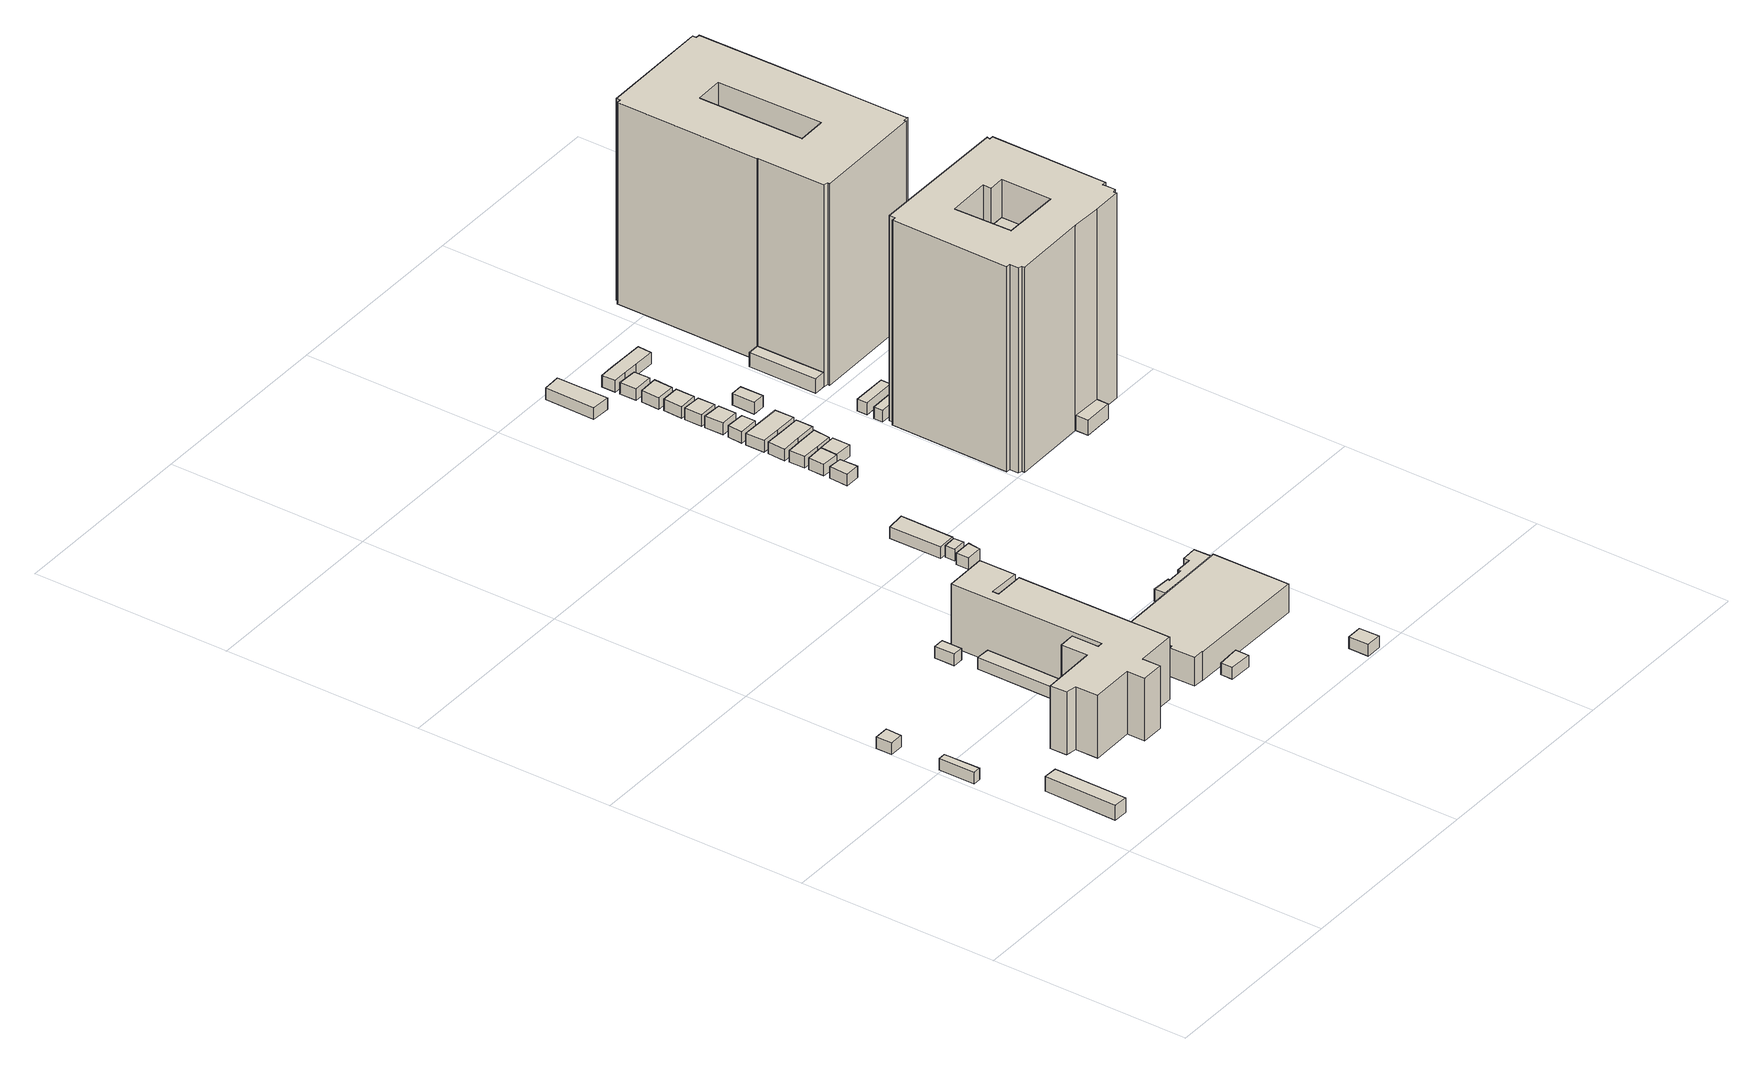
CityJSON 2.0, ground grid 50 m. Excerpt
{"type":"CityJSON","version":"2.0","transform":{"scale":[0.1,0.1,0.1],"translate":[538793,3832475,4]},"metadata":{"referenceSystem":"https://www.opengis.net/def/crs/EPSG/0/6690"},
"CityObjects":{
"building1":{"type":"Building","attributes":{"計測周辺長":44.28,"1/2500図郭":74,"区名":"住之江区","町丁目名称":"南港中４丁目","街区番号":4,"class":"3003","usage":"422","measuredHeight":3.8,"storeysAboveGround":1,"BuildingDetailAttribute.buildingRoofEdgeArea":67.16,"BuildingDetailAttribute.buildingStructureType":"610","BuildingDetailAttribute.buildingStructureOrgType":"2","BuildingDetailAttribute.detailedUsage":"1402","BuildingDetailAttribute.specifiedBuildingCoverageRate":0.6,"BuildingDetailAttribute.surveyYear":2017,"BuildingHighTideRiskAttribute.description":"1","BuildingHighTideRiskAttribute.rank":"2","BuildingHighTideRiskAttribute.depth":1.69,"BuildingIDAttribute.prefecture":"27","BuildingIDAttribute.city":"27125"},"geometry":[{"type":"Solid","lod":"1","boundaries":[[[[0,1,2,3]],[[2,4,5,3]],[[1,6,4,2]],[[0,7,6,1]],[[3,5,7,0]],[[4,6,7,5]]]]}]},
"building2":{"type":"Building","attributes":{"計測周辺長":147.51,"1/2500図郭":74,"区名":"住之江区","町丁目名称":"南港中４丁目","街区番号":4,"class":"3003","usage":"422","storeysAboveGround":2,"BuildingDetailAttribute.buildingRoofEdgeArea":660.96,"BuildingDetailAttribute.buildingStructureType":"603","BuildingDetailAttribute.buildingStructureOrgType":"3","BuildingDetailAttribute.detailedUsage":"1402","BuildingDetailAttribute.specifiedBuildingCoverageRate":0.6,"BuildingDetailAttribute.surveyYear":2017,"BuildingHighTideRiskAttribute.description":"1","BuildingHighTideRiskAttribute.rank":"2","BuildingHighTideRiskAttribute.depth":1.86,"BuildingIDAttribute.prefecture":"27","BuildingIDAttribute.city":"27125"},"geometry":[{"type":"Solid","lod":"1","boundaries":[[[[8,9,10,11]],[[10,12,13,11]],[[9,14,12,10]],[[8,15,14,9]],[[11,13,15,8]],[[12,14,15,13]]]]}]},
"building3":{"type":"Building","attributes":{"class":"3001","BuildingDetailAttribute.specifiedBuildingCoverageRate":0.6,"BuildingDetailAttribute.surveyYear":2017,"BuildingHighTideRiskAttribute.description":"1","BuildingHighTideRiskAttribute.rank":"2","BuildingHighTideRiskAttribute.depth":1.8,"BuildingIDAttribute.prefecture":"27","BuildingIDAttribute.city":"27125"},"geometry":[{"type":"Solid","lod":"1","boundaries":[[[[16,17,18,19]],[[18,20,21,19]],[[17,22,20,18]],[[16,23,22,17]],[[19,21,23,16]],[[20,22,23,21]]]]}]},
"building4":{"type":"Building","attributes":{"計測周辺長":196.27,"1/2500図郭":74,"区名":"住之江区","町丁目名称":"南港中４丁目","街区番号":4,"class":"3002","usage":"422","measuredHeight":16.3,"storeysAboveGround":4,"BuildingDetailAttribute.buildingRoofEdgeArea":740.33,"BuildingDetailAttribute.buildingStructureType":"603","BuildingDetailAttribute.buildingStructureOrgType":"3","BuildingDetailAttribute.detailedUsage":"1402","BuildingDetailAttribute.specifiedBuildingCoverageRate":0.6,"BuildingDetailAttribute.surveyYear":2017,"BuildingHighTideRiskAttribute.description":"1","BuildingHighTideRiskAttribute.rank":"2","BuildingHighTideRiskAttribute.depth":1.9,"BuildingIDAttribute.prefecture":"27","BuildingIDAttribute.city":"27125"},"geometry":[{"type":"Solid","lod":"1","boundaries":[[[[24,25,26,27,28,29,30,31,32,33,34,35,36,37,38,39,40,41,42,43,44,45]],[[44,46,47,45]],[[43,48,46,44]],[[42,49,48,43]],[[41,50,49,42]],[[40,51,50,41]],[[39,52,51,40]],[[38,53,52,39]],[[37,54,53,38]],[[36,55,54,37]],[[35,56,55,36]],[[34,57,56,35]],[[33,58,57,34]],[[32,59,58,33]],[[31,60,59,32]],[[30,61,60,31]],[[29,62,61,30]],[[28,63,62,29]],[[27,64,63,28]],[[26,65,64,27]],[[25,66,65,26]],[[24,67,66,25]],[[45,47,67,24]],[[46,48,49,50,51,52,53,54,55,56,57,58,59,60,61,62,63,64,65,66,67,47]]]]}]},
"building5":{"type":"Building","attributes":{"計測周辺長":51.76,"1/2500図郭":74,"区名":"住之江区","町丁目名称":"南港中４丁目","街区番号":4,"class":"3003","usage":"422","storeysAboveGround":1,"BuildingDetailAttribute.buildingRoofEdgeArea":78.34,"BuildingDetailAttribute.buildingStructureType":"610","BuildingDetailAttribute.buildingStructureOrgType":"2","BuildingDetailAttribute.detailedUsage":"1402","BuildingDetailAttribute.specifiedBuildingCoverageRate":0.6,"BuildingDetailAttribute.surveyYear":2017,"BuildingHighTideRiskAttribute.description":"1","BuildingHighTideRiskAttribute.rank":"2","BuildingHighTideRiskAttribute.depth":1.57,"BuildingIDAttribute.prefecture":"27","BuildingIDAttribute.city":"27125"},"geometry":[{"type":"Solid","lod":"1","boundaries":[[[[68,69,70,71]],[[70,72,73,71]],[[69,74,72,70]],[[68,75,74,69]],[[71,73,75,68]],[[72,74,75,73]]]]}]},
"building6":{"type":"Building","attributes":{"計測周辺長":15.66,"1/2500図郭":74,"区名":"住之江区","町丁目名称":"南港中４丁目","街区番号":4,"class":"3003","usage":"422","storeysAboveGround":1,"BuildingDetailAttribute.buildingRoofEdgeArea":13.89,"BuildingDetailAttribute.buildingStructureType":"610","BuildingDetailAttribute.buildingStructureOrgType":"2","BuildingDetailAttribute.detailedUsage":"1402","BuildingDetailAttribute.specifiedBuildingCoverageRate":0.6,"BuildingDetailAttribute.surveyYear":2017,"BuildingHighTideRiskAttribute.description":"1","BuildingHighTideRiskAttribute.rank":"2","BuildingHighTideRiskAttribute.depth":1.92,"BuildingIDAttribute.prefecture":"27","BuildingIDAttribute.city":"27125"},"geometry":[{"type":"Solid","lod":"1","boundaries":[[[[76,77,78,79]],[[78,80,81,79]],[[77,82,80,78]],[[76,83,82,77]],[[79,81,83,76]],[[80,82,83,81]]]]}]},
"building7":{"type":"Building","attributes":{"計測周辺長":21,"1/2500図郭":74,"区名":"住之江区","町丁目名称":"南港中４丁目","街区番号":4,"class":"3003","usage":"422","measuredHeight":3.8,"storeysAboveGround":1,"BuildingDetailAttribute.buildingRoofEdgeArea":20,"BuildingDetailAttribute.buildingStructureType":"610","BuildingDetailAttribute.buildingStructureOrgType":"2","BuildingDetailAttribute.detailedUsage":"1402","BuildingDetailAttribute.specifiedBuildingCoverageRate":0.6,"BuildingDetailAttribute.surveyYear":2017,"BuildingHighTideRiskAttribute.description":"1","BuildingHighTideRiskAttribute.rank":"2","BuildingHighTideRiskAttribute.depth":1.83,"BuildingIDAttribute.prefecture":"27","BuildingIDAttribute.city":"27125"},"geometry":[{"type":"Solid","lod":"1","boundaries":[[[[84,35,34,85]],[[34,86,87,85]],[[35,88,86,34]],[[84,89,88,35]],[[85,87,89,84]],[[86,88,89,87]]]]}]},
"building8":{"type":"Building","attributes":{"計測周辺長":18.01,"1/2500図郭":74,"区名":"住之江区","町丁目名称":"南港中４丁目","街区番号":4,"class":"3001","usage":"422","storeysAboveGround":1,"BuildingDetailAttribute.buildingRoofEdgeArea":18.69,"BuildingDetailAttribute.buildingStructureType":"610","BuildingDetailAttribute.buildingStructureOrgType":"2","BuildingDetailAttribute.detailedUsage":"1402","BuildingDetailAttribute.specifiedBuildingCoverageRate":0.6,"BuildingDetailAttribute.surveyYear":2017,"BuildingHighTideRiskAttribute.description":"1","BuildingHighTideRiskAttribute.rank":"2","BuildingHighTideRiskAttribute.depth":1.88,"BuildingIDAttribute.prefecture":"27","BuildingIDAttribute.city":"27125"},"geometry":[{"type":"Solid","lod":"1","boundaries":[[[[90,91,92,93]],[[92,94,95,93]],[[91,96,94,92]],[[90,97,96,91]],[[93,95,97,90]],[[94,96,97,95]]]]}]},
"building9":{"type":"Building","attributes":{"計測周辺長":43,"1/2500図郭":74,"区名":"住之江区","町丁目名称":"南港中４丁目","街区番号":4,"class":"3003","usage":"422","storeysAboveGround":1,"BuildingDetailAttribute.buildingRoofEdgeArea":40.56,"BuildingDetailAttribute.buildingStructureType":"610","BuildingDetailAttribute.buildingStructureOrgType":"2","BuildingDetailAttribute.detailedUsage":"1402","BuildingDetailAttribute.specifiedBuildingCoverageRate":0.6,"BuildingDetailAttribute.surveyYear":2017,"BuildingHighTideRiskAttribute.description":"1","BuildingHighTideRiskAttribute.rank":"2","BuildingHighTideRiskAttribute.depth":1.9,"BuildingIDAttribute.prefecture":"27","BuildingIDAttribute.city":"27125"},"geometry":[{"type":"Solid","lod":"1","boundaries":[[[[98,99,100,101,102,103,104]],[[103,105,106,104]],[[102,107,105,103]],[[101,108,107,102]],[[100,109,108,101]],[[99,110,109,100]],[[98,111,110,99]],[[104,106,111,98]],[[105,107,108,109,110,111,106]]]]}]},
"building10":{"type":"Building","attributes":{"計測周辺長":106.5,"1/2500図郭":74,"区名":"住之江区","町丁目名称":"南港中４丁目","街区番号":4,"class":"3001","usage":"422","measuredHeight":7.4,"storeysAboveGround":2,"BuildingDetailAttribute.buildingRoofEdgeArea":629.88,"BuildingDetailAttribute.buildingStructureType":"603","BuildingDetailAttribute.buildingStructureOrgType":"3","BuildingDetailAttribute.detailedUsage":"1402","BuildingDetailAttribute.specifiedBuildingCoverageRate":0.6,"BuildingDetailAttribute.surveyYear":2017,"BuildingHighTideRiskAttribute.description":"1","BuildingHighTideRiskAttribute.rank":"2","BuildingHighTideRiskAttribute.depth":2.15,"BuildingIDAttribute.prefecture":"27","BuildingIDAttribute.city":"27125"},"geometry":[{"type":"Solid","lod":"1","boundaries":[[[[112,113,114,115,116,117,118,119,120,100,99,98,104]],[[98,121,122,104]],[[99,123,121,98]],[[100,124,123,99]],[[120,125,124,100]],[[119,126,125,120]],[[118,127,126,119]],[[117,128,127,118]],[[116,129,128,117]],[[115,130,129,116]],[[114,131,130,115]],[[113,132,131,114]],[[112,133,132,113]],[[104,122,133,112]],[[121,123,124,125,126,127,128,129,130,131,132,133,122]]]]}]},
"building11":{"type":"Building","attributes":{"計測周辺長":18.05,"1/2500図郭":74,"区名":"住之江区","町丁目名称":"南港中４丁目","街区番号":4,"class":"3001","usage":"452","storeysAboveGround":1,"BuildingDetailAttribute.buildingRoofEdgeArea":20.02,"BuildingDetailAttribute.buildingStructureType":"610","BuildingDetailAttribute.buildingStructureOrgType":"2","BuildingDetailAttribute.detailedUsage":"1610","BuildingDetailAttribute.specifiedBuildingCoverageRate":0.6,"BuildingDetailAttribute.surveyYear":2017,"BuildingHighTideRiskAttribute.description":"1","BuildingHighTideRiskAttribute.rank":"2","BuildingHighTideRiskAttribute.depth":1.33,"BuildingIDAttribute.prefecture":"27","BuildingIDAttribute.city":"27125"},"geometry":[{"type":"Solid","lod":"1","boundaries":[[[[134,135,136,137]],[[136,138,139,137]],[[135,140,138,136]],[[134,141,140,135]],[[137,139,141,134]],[[138,140,141,139]]]]}]},
"building12":{"type":"Building","attributes":{"計測周辺長":15.26,"1/2500図郭":74,"区名":"住之江区","町丁目名称":"南港中４丁目","街区番号":4,"class":"3001","usage":"422","measuredHeight":3,"storeysAboveGround":1,"BuildingDetailAttribute.buildingRoofEdgeArea":14.22,"BuildingDetailAttribute.buildingStructureType":"610","BuildingDetailAttribute.buildingStructureOrgType":"2","BuildingDetailAttribute.detailedUsage":"1402","BuildingDetailAttribute.specifiedBuildingCoverageRate":0.6,"BuildingDetailAttribute.surveyYear":2017,"BuildingHighTideRiskAttribute.description":"1","BuildingHighTideRiskAttribute.rank":"2","BuildingHighTideRiskAttribute.depth":1.96,"BuildingIDAttribute.prefecture":"27","BuildingIDAttribute.city":"27125"},"geometry":[{"type":"Solid","lod":"1","boundaries":[[[[142,143,144,145]],[[144,146,147,145]],[[143,148,146,144]],[[142,149,148,143]],[[145,147,149,142]],[[146,148,149,147]]]]}]},
"building13":{"type":"Building","attributes":{"計測周辺長":11.69,"1/2500図郭":74,"区名":"住之江区","町丁目名称":"南港中４丁目","街区番号":4,"class":"3003","usage":"422","storeysAboveGround":1,"BuildingDetailAttribute.buildingRoofEdgeArea":8.32,"BuildingDetailAttribute.buildingStructureType":"610","BuildingDetailAttribute.buildingStructureOrgType":"2","BuildingDetailAttribute.detailedUsage":"1402","BuildingDetailAttribute.specifiedBuildingCoverageRate":0.6,"BuildingDetailAttribute.surveyYear":2017,"BuildingHighTideRiskAttribute.description":"1","BuildingHighTideRiskAttribute.rank":"2","BuildingHighTideRiskAttribute.depth":1.96,"BuildingIDAttribute.prefecture":"27","BuildingIDAttribute.city":"27125"},"geometry":[{"type":"Solid","lod":"1","boundaries":[[[[150,151,152,153]],[[152,154,155,153]],[[151,156,154,152]],[[150,157,156,151]],[[153,155,157,150]],[[154,156,157,155]]]]}]},
"building14":{"type":"Building","attributes":{"計測周辺長":36.01,"1/2500図郭":74,"区名":"住之江区","町丁目名称":"南港中４丁目","街区番号":4,"class":"3001","usage":"422","storeysAboveGround":1,"BuildingDetailAttribute.buildingRoofEdgeArea":61.84,"BuildingDetailAttribute.buildingStructureType":"610","BuildingDetailAttribute.buildingStructureOrgType":"2","BuildingDetailAttribute.detailedUsage":"1402","BuildingDetailAttribute.specifiedBuildingCoverageRate":0.6,"BuildingDetailAttribute.surveyYear":2017,"BuildingHighTideRiskAttribute.description":"1","BuildingHighTideRiskAttribute.rank":"2","BuildingHighTideRiskAttribute.depth":1.96,"BuildingIDAttribute.prefecture":"27","BuildingIDAttribute.city":"27125"},"geometry":[{"type":"Solid","lod":"1","boundaries":[[[[158,159,160,161]],[[160,162,163,161]],[[159,164,162,160]],[[158,165,164,159]],[[161,163,165,158]],[[162,164,165,163]]]]}]},
"building15":{"type":"Building","attributes":{"計測周辺長":44.32,"1/2500図郭":74,"区名":"住之江区","町丁目名称":"南港中４丁目","街区番号":4,"class":"3003","usage":"422","storeysAboveGround":1,"BuildingDetailAttribute.buildingRoofEdgeArea":51.22,"BuildingDetailAttribute.buildingStructureType":"610","BuildingDetailAttribute.buildingStructureOrgType":"2","BuildingDetailAttribute.detailedUsage":"1402","BuildingDetailAttribute.specifiedBuildingCoverageRate":0.6,"BuildingDetailAttribute.surveyYear":2017,"BuildingHighTideRiskAttribute.description":"1","BuildingHighTideRiskAttribute.rank":"2","BuildingHighTideRiskAttribute.depth":1.83,"BuildingIDAttribute.prefecture":"27","BuildingIDAttribute.city":"27125"},"geometry":[{"type":"Solid","lod":"1","boundaries":[[[[166,167,168,169,170,171,172,173,174,175]],[[174,176,177,175]],[[173,178,176,174]],[[172,179,178,173]],[[171,180,179,172]],[[170,181,180,171]],[[169,182,181,170]],[[168,183,182,169]],[[167,184,183,168]],[[166,185,184,167]],[[175,177,185,166]],[[176,178,179,180,181,182,183,184,185,177]]]]}]},
"building16":{"type":"Building","attributes":{"計測周辺長":16.52,"1/2500図郭":74,"区名":"住之江区","町丁目名称":"南港中４丁目","街区番号":2,"class":"3001","usage":"412","storeysAboveGround":1,"BuildingDetailAttribute.buildingRoofEdgeArea":16.78,"BuildingDetailAttribute.buildingStructureType":"610","BuildingDetailAttribute.buildingStructureOrgType":"2","BuildingDetailAttribute.detailedUsage":"1130","BuildingDetailAttribute.specifiedBuildingCoverageRate":0.6,"BuildingDetailAttribute.surveyYear":2017,"BuildingHighTideRiskAttribute.description":"1","BuildingHighTideRiskAttribute.rank":"2","BuildingHighTideRiskAttribute.depth":1.65,"BuildingIDAttribute.prefecture":"27","BuildingIDAttribute.city":"27125"},"geometry":[{"type":"Solid","lod":"1","boundaries":[[[[186,187,188,189]],[[188,190,191,189]],[[187,192,190,188]],[[186,193,192,187]],[[189,191,193,186]],[[190,192,193,191]]]]}]},
"building17":{"type":"Building","attributes":{"計測周辺長":17.51,"1/2500図郭":74,"区名":"住之江区","町丁目名称":"南港中４丁目","街区番号":2,"class":"3001","usage":"412","storeysAboveGround":1,"BuildingDetailAttribute.buildingRoofEdgeArea":19.09,"BuildingDetailAttribute.buildingStructureType":"610","BuildingDetailAttribute.buildingStructureOrgType":"2","BuildingDetailAttribute.detailedUsage":"1130","BuildingDetailAttribute.specifiedBuildingCoverageRate":0.6,"BuildingDetailAttribute.surveyYear":2017,"BuildingHighTideRiskAttribute.description":"1","BuildingHighTideRiskAttribute.rank":"2","BuildingHighTideRiskAttribute.depth":1.44,"BuildingIDAttribute.prefecture":"27","BuildingIDAttribute.city":"27125"},"geometry":[{"type":"Solid","lod":"1","boundaries":[[[[194,195,196,197]],[[196,198,199,197]],[[195,200,198,196]],[[194,201,200,195]],[[197,199,201,194]],[[198,200,201,199]]]]}]},
"building18":{"type":"Building","attributes":{"計測周辺長":17.32,"1/2500図郭":74,"区名":"住之江区","町丁目名称":"南港中４丁目","街区番号":2,"class":"3001","usage":"412","storeysAboveGround":1,"BuildingDetailAttribute.buildingRoofEdgeArea":18.87,"BuildingDetailAttribute.buildingStructureType":"610","BuildingDetailAttribute.buildingStructureOrgType":"2","BuildingDetailAttribute.detailedUsage":"1130","BuildingDetailAttribute.specifiedBuildingCoverageRate":0.6,"BuildingDetailAttribute.surveyYear":2017,"BuildingHighTideRiskAttribute.description":"1","BuildingHighTideRiskAttribute.rank":"2","BuildingHighTideRiskAttribute.depth":1.35,"BuildingIDAttribute.prefecture":"27","BuildingIDAttribute.city":"27125"},"geometry":[{"type":"Solid","lod":"1","boundaries":[[[[202,203,204,205,206,207]],[[206,208,209,207]],[[205,210,208,206]],[[204,211,210,205]],[[203,212,211,204]],[[202,213,212,203]],[[207,209,213,202]],[[208,210,211,212,213,209]]]]}]},
"building19":{"type":"Building","attributes":{"計測周辺長":17.52,"1/2500図郭":74,"区名":"住之江区","町丁目名称":"南港中４丁目","街区番号":2,"class":"3001","usage":"412","storeysAboveGround":1,"BuildingDetailAttribute.buildingRoofEdgeArea":19.16,"BuildingDetailAttribute.buildingStructureType":"610","BuildingDetailAttribute.buildingStructureOrgType":"2","BuildingDetailAttribute.detailedUsage":"1130","BuildingDetailAttribute.specifiedBuildingCoverageRate":0.6,"BuildingDetailAttribute.surveyYear":2017,"BuildingHighTideRiskAttribute.description":"1","BuildingHighTideRiskAttribute.rank":"2","BuildingHighTideRiskAttribute.depth":1.44,"BuildingIDAttribute.prefecture":"27","BuildingIDAttribute.city":"27125"},"geometry":[{"type":"Solid","lod":"1","boundaries":[[[[214,215,216,217]],[[216,218,219,217]],[[215,220,218,216]],[[214,221,220,215]],[[217,219,221,214]],[[218,220,221,219]]]]}]},
"building20":{"type":"Building","attributes":{"計測周辺長":19.56,"1/2500図郭":74,"区名":"住之江区","町丁目名称":"南港中４丁目","街区番号":2,"class":"3001","usage":"412","storeysAboveGround":1,"BuildingDetailAttribute.buildingRoofEdgeArea":23.74,"BuildingDetailAttribute.buildingStructureType":"610","BuildingDetailAttribute.buildingStructureOrgType":"2","BuildingDetailAttribute.detailedUsage":"1130","BuildingDetailAttribute.specifiedBuildingCoverageRate":0.6,"BuildingDetailAttribute.surveyYear":2017,"BuildingHighTideRiskAttribute.description":"1","BuildingHighTideRiskAttribute.rank":"2","BuildingHighTideRiskAttribute.depth":1.35,"BuildingIDAttribute.prefecture":"27","BuildingIDAttribute.city":"27125"},"geometry":[{"type":"Solid","lod":"1","boundaries":[[[[222,223,224,225,226,227]],[[226,228,229,227]],[[225,230,228,226]],[[224,231,230,225]],[[223,232,231,224]],[[222,233,232,223]],[[227,229,233,222]],[[228,230,231,232,233,229]]]]}]},
"building21":{"type":"Building","attributes":{"計測周辺長":35.01,"1/2500図郭":74,"区名":"住之江区","町丁目名称":"南港中４丁目","街区番号":3,"class":"3001","usage":"422","storeysAboveGround":1,"BuildingDetailAttribute.buildingRoofEdgeArea":59.56,"BuildingDetailAttribute.buildingStructureType":"610","BuildingDetailAttribute.buildingStructureOrgType":"2","BuildingDetailAttribute.detailedUsage":"1402","BuildingDetailAttribute.specifiedBuildingCoverageRate":0.6,"BuildingDetailAttribute.surveyYear":2017,"BuildingHighTideRiskAttribute.description":"1","BuildingHighTideRiskAttribute.rank":"2","BuildingHighTideRiskAttribute.depth":1.9,"BuildingIDAttribute.prefecture":"27","BuildingIDAttribute.city":"27125"},"geometry":[{"type":"Solid","lod":"1","boundaries":[[[[234,235,236,237]],[[236,238,239,237]],[[235,240,238,236]],[[234,241,240,235]],[[237,239,241,234]],[[238,240,241,239]]]]}]},
"building22":{"type":"Building","attributes":{"計測周辺長":17.01,"1/2500図郭":74,"区名":"住之江区","町丁目名称":"南港中４丁目","街区番号":2,"class":"3001","usage":"412","storeysAboveGround":1,"BuildingDetailAttribute.buildingRoofEdgeArea":17.69,"BuildingDetailAttribute.buildingStructureType":"610","BuildingDetailAttribute.buildingStructureOrgType":"2","BuildingDetailAttribute.detailedUsage":"1130","BuildingDetailAttribute.specifiedBuildingCoverageRate":0.6,"BuildingDetailAttribute.surveyYear":2017,"BuildingHighTideRiskAttribute.description":"1","BuildingHighTideRiskAttribute.rank":"2","BuildingHighTideRiskAttribute.depth":1.23,"BuildingIDAttribute.prefecture":"27","BuildingIDAttribute.city":"27125"},"geometry":[{"type":"Solid","lod":"1","boundaries":[[[[242,243,244,245]],[[244,246,247,245]],[[243,248,246,244]],[[242,249,248,243]],[[245,247,249,242]],[[246,248,249,247]]]]}]},
"building23":{"type":"Building","attributes":{"計測周辺長":21.39,"1/2500図郭":74,"区名":"住之江区","町丁目名称":"南港中４丁目","街区番号":2,"class":"3001","usage":"412","storeysAboveGround":1,"BuildingDetailAttribute.buildingRoofEdgeArea":28.49,"BuildingDetailAttribute.buildingStructureType":"610","BuildingDetailAttribute.buildingStructureOrgType":"2","BuildingDetailAttribute.detailedUsage":"1130","BuildingDetailAttribute.specifiedBuildingCoverageRate":0.6,"BuildingDetailAttribute.surveyYear":2017,"BuildingHighTideRiskAttribute.description":"1","BuildingHighTideRiskAttribute.rank":"2","BuildingHighTideRiskAttribute.depth":1.23,"BuildingIDAttribute.prefecture":"27","BuildingIDAttribute.city":"27125"},"geometry":[{"type":"Solid","lod":"1","boundaries":[[[[250,251,252,253,254,255]],[[254,256,257,255]],[[253,258,256,254]],[[252,259,258,253]],[[251,260,259,252]],[[250,261,260,251]],[[255,257,261,250]],[[256,258,259,260,261,257]]]]}]},
"building24":{"type":"Building","attributes":{"計測周辺長":18.76,"1/2500図郭":74,"区名":"住之江区","町丁目名称":"南港中４丁目","街区番号":2,"class":"3001","usage":"412","storeysAboveGround":1,"BuildingDetailAttribute.buildingRoofEdgeArea":21.97,"BuildingDetailAttribute.buildingStructureType":"610","BuildingDetailAttribute.buildingStructureOrgType":"2","BuildingDetailAttribute.detailedUsage":"1130","BuildingDetailAttribute.specifiedBuildingCoverageRate":0.6,"BuildingDetailAttribute.surveyYear":2017,"BuildingHighTideRiskAttribute.description":"1","BuildingHighTideRiskAttribute.rank":"2","BuildingHighTideRiskAttribute.depth":1.09,"BuildingIDAttribute.prefecture":"27","BuildingIDAttribute.city":"27125"},"geometry":[{"type":"Solid","lod":"1","boundaries":[[[[262,263,264,265]],[[264,266,267,265]],[[263,268,266,264]],[[262,269,268,263]],[[265,267,269,262]],[[266,268,269,267]]]]}]},
"building25":{"type":"Building","attributes":{"計測周辺長":18.26,"1/2500図郭":74,"区名":"住之江区","町丁目名称":"南港中４丁目","街区番号":2,"class":"3001","usage":"412","storeysAboveGround":1,"BuildingDetailAttribute.buildingRoofEdgeArea":20.78,"BuildingDetailAttribute.buildingStructureType":"610","BuildingDetailAttribute.buildingStructureOrgType":"2","BuildingDetailAttribute.detailedUsage":"1130","BuildingDetailAttribute.specifiedBuildingCoverageRate":0.6,"BuildingDetailAttribute.surveyYear":2017,"BuildingHighTideRiskAttribute.description":"1","BuildingHighTideRiskAttribute.rank":"2","BuildingHighTideRiskAttribute.depth":1.09,"BuildingIDAttribute.prefecture":"27","BuildingIDAttribute.city":"27125"},"geometry":[{"type":"Solid","lod":"1","boundaries":[[[[270,271,272,273]],[[272,274,275,273]],[[271,276,274,272]],[[270,277,276,271]],[[273,275,277,270]],[[274,276,277,275]]]]}]},
"building26":{"type":"Building","attributes":{"計測周辺長":18.76,"1/2500図郭":74,"区名":"住之江区","町丁目名称":"南港中４丁目","街区番号":2,"class":"3001","usage":"412","storeysAboveGround":1,"BuildingDetailAttribute.buildingRoofEdgeArea":21.97,"BuildingDetailAttribute.buildingStructureType":"610","BuildingDetailAttribute.buildingStructureOrgType":"2","BuildingDetailAttribute.detailedUsage":"1130","BuildingDetailAttribute.specifiedBuildingCoverageRate":0.6,"BuildingDetailAttribute.surveyYear":2017,"BuildingHighTideRiskAttribute.description":"1","BuildingHighTideRiskAttribute.rank":"2","BuildingHighTideRiskAttribute.depth":1.15,"BuildingIDAttribute.prefecture":"27","BuildingIDAttribute.city":"27125"},"geometry":[{"type":"Solid","lod":"1","boundaries":[[[[278,279,280,281]],[[280,282,283,281]],[[279,284,282,280]],[[278,285,284,279]],[[281,283,285,278]],[[282,284,285,283]]]]}]},
"building27":{"type":"Building","attributes":{"計測周辺長":18.77,"1/2500図郭":74,"区名":"住之江区","町丁目名称":"南港中４丁目","街区番号":2,"class":"3001","usage":"412","storeysAboveGround":1,"BuildingDetailAttribute.buildingRoofEdgeArea":22,"BuildingDetailAttribute.buildingStructureType":"610","BuildingDetailAttribute.buildingStructureOrgType":"2","BuildingDetailAttribute.detailedUsage":"1130","BuildingDetailAttribute.specifiedBuildingCoverageRate":0.6,"BuildingDetailAttribute.surveyYear":2017,"BuildingHighTideRiskAttribute.description":"1","BuildingHighTideRiskAttribute.rank":"2","BuildingHighTideRiskAttribute.depth":1.15,"BuildingIDAttribute.prefecture":"27","BuildingIDAttribute.city":"27125"},"geometry":[{"type":"Solid","lod":"1","boundaries":[[[[286,287,288,289]],[[288,290,291,289]],[[287,292,290,288]],[[286,293,292,287]],[[289,291,293,286]],[[290,292,293,291]]]]}]},
"building28":{"type":"Building","attributes":{"計測周辺長":18.26,"1/2500図郭":74,"区名":"住之江区","町丁目名称":"南港中４丁目","街区番号":2,"class":"3001","usage":"412","storeysAboveGround":1,"BuildingDetailAttribute.buildingRoofEdgeArea":20.62,"BuildingDetailAttribute.buildingStructureType":"610","BuildingDetailAttribute.buildingStructureOrgType":"2","BuildingDetailAttribute.detailedUsage":"1130","BuildingDetailAttribute.specifiedBuildingCoverageRate":0.6,"BuildingDetailAttribute.surveyYear":2017,"BuildingHighTideRiskAttribute.description":"1","BuildingHighTideRiskAttribute.rank":"2","BuildingHighTideRiskAttribute.depth":1.32,"BuildingIDAttribute.prefecture":"27","BuildingIDAttribute.city":"27125"},"geometry":[{"type":"Solid","lod":"1","boundaries":[[[[294,295,296,297]],[[296,298,299,297]],[[295,300,298,296]],[[294,301,300,295]],[[297,299,301,294]],[[298,300,301,299]]]]}]},
"building29":{"type":"Building","attributes":{"計測周辺長":17.76,"1/2500図郭":74,"区名":"住之江区","町丁目名称":"南港中４丁目","街区番号":2,"class":"3003","usage":"412","storeysAboveGround":1,"BuildingDetailAttribute.buildingRoofEdgeArea":17.97,"BuildingDetailAttribute.buildingStructureType":"610","BuildingDetailAttribute.buildingStructureOrgType":"2","BuildingDetailAttribute.detailedUsage":"1130","BuildingDetailAttribute.specifiedBuildingCoverageRate":0.6,"BuildingDetailAttribute.surveyYear":2017,"BuildingHighTideRiskAttribute.description":"1","BuildingHighTideRiskAttribute.rank":"2","BuildingHighTideRiskAttribute.depth":1.09,"BuildingIDAttribute.prefecture":"27","BuildingIDAttribute.city":"27125"},"geometry":[{"type":"Solid","lod":"1","boundaries":[[[[302,303,304,305]],[[304,306,307,305]],[[303,308,306,304]],[[302,309,308,303]],[[305,307,309,302]],[[306,308,309,307]]]]}]},
"building30":{"type":"Building","attributes":{"計測周辺長":18.17,"1/2500図郭":74,"区名":"住之江区","町丁目名称":"南港中４丁目","街区番号":2,"class":"3001","usage":"412","storeysAboveGround":1,"BuildingDetailAttribute.buildingRoofEdgeArea":19.7,"BuildingDetailAttribute.buildingStructureType":"610","BuildingDetailAttribute.buildingStructureOrgType":"2","BuildingDetailAttribute.detailedUsage":"1130","BuildingDetailAttribute.specifiedBuildingCoverageRate":0.6,"BuildingDetailAttribute.surveyYear":2017,"BuildingHighTideRiskAttribute.description":"1","BuildingHighTideRiskAttribute.rank":"2","BuildingHighTideRiskAttribute.depth":1.32,"BuildingIDAttribute.prefecture":"27","BuildingIDAttribute.city":"27125"},"geometry":[{"type":"Solid","lod":"1","boundaries":[[[[310,311,312,313,314,315,316,317]],[[316,318,319,317]],[[315,320,318,316]],[[314,321,320,315]],[[313,322,321,314]],[[312,323,322,313]],[[311,324,323,312]],[[310,325,324,311]],[[317,319,325,310]],[[318,320,321,322,323,324,325,319]]]]}]},
"building31":{"type":"Building","attributes":{"class":"3003","BuildingDetailAttribute.specifiedBuildingCoverageRate":0.6,"BuildingDetailAttribute.surveyYear":2017,"BuildingHighTideRiskAttribute.description":"1","BuildingHighTideRiskAttribute.rank":"2","BuildingHighTideRiskAttribute.depth":1.37,"BuildingIDAttribute.prefecture":"27","BuildingIDAttribute.city":"27125"},"geometry":[{"type":"Solid","lod":"1","boundaries":[[[[326,327,328,329]],[[328,330,331,329]],[[327,332,330,328]],[[326,333,332,327]],[[329,331,333,326]],[[330,332,333,331]]]]}]},
"building32":{"type":"Building","attributes":{"class":"3003","BuildingDetailAttribute.specifiedBuildingCoverageRate":0.6,"BuildingDetailAttribute.surveyYear":2017,"BuildingHighTideRiskAttribute.description":"1","BuildingHighTideRiskAttribute.rank":"2","BuildingHighTideRiskAttribute.depth":1.4,"BuildingIDAttribute.prefecture":"27","BuildingIDAttribute.city":"27125"},"geometry":[{"type":"Solid","lod":"1","boundaries":[[[[334,335,336,337]],[[336,338,339,337]],[[335,340,338,336]],[[334,341,340,335]],[[337,339,341,334]],[[338,340,341,339]]]]}]},
"building33":{"type":"Building","attributes":{"計測周辺長":40.41,"1/2500図郭":74,"区名":"住之江区","町丁目名称":"南港中４丁目","街区番号":2,"class":"3003","usage":"412","measuredHeight":3.7,"storeysAboveGround":1,"BuildingDetailAttribute.buildingRoofEdgeArea":50.98,"BuildingDetailAttribute.buildingStructureType":"610","BuildingDetailAttribute.buildingStructureOrgType":"2","BuildingDetailAttribute.detailedUsage":"1130","BuildingDetailAttribute.specifiedBuildingCoverageRate":0.6,"BuildingDetailAttribute.surveyYear":2017,"BuildingHighTideRiskAttribute.description":"1","BuildingHighTideRiskAttribute.rank":"2","BuildingHighTideRiskAttribute.depth":1.42,"BuildingIDAttribute.prefecture":"27","BuildingIDAttribute.city":"27125"},"geometry":[{"type":"Solid","lod":"1","boundaries":[[[[342,343,344,345]],[[344,346,347,345]],[[343,348,346,344]],[[342,349,348,343]],[[345,347,349,342]],[[346,348,349,347]]]]}]},
"building34":{"type":"Building","attributes":{"class":"3003","measuredHeight":3.7,"BuildingDetailAttribute.specifiedBuildingCoverageRate":0.6,"BuildingDetailAttribute.surveyYear":2017,"BuildingHighTideRiskAttribute.description":"1","BuildingHighTideRiskAttribute.rank":"2","BuildingHighTideRiskAttribute.depth":1.42,"BuildingIDAttribute.prefecture":"27","BuildingIDAttribute.city":"27125"},"geometry":[{"type":"Solid","lod":"1","boundaries":[[[[345,350,342]],[[350,351,349,342]],[[345,347,351,350]],[[342,349,347,345]],[[351,347,349]]]]}]},
"building35":{"type":"Building","attributes":{"class":"3002","measuredHeight":42.9,"BuildingDetailAttribute.specifiedBuildingCoverageRate":0.6,"BuildingDetailAttribute.surveyYear":2017,"BuildingHighTideRiskAttribute.description":"1","BuildingHighTideRiskAttribute.rank":"2","BuildingHighTideRiskAttribute.depth":0.835,"BuildingIDAttribute.prefecture":"27","BuildingIDAttribute.city":"27125"},"geometry":[{"type":"Solid","lod":"1","boundaries":[[[[352,353,354,355,356,357]],[[356,358,359,357]],[[355,360,358,356]],[[354,361,360,355]],[[353,362,361,354]],[[352,363,362,353]],[[357,359,363,352]],[[358,360,361,362,363,359]]]]}]},
"building36":{"type":"Building","attributes":{"計測周辺長":203.37,"1/2500図郭":74,"区名":"住之江区","町丁目名称":"南港中４丁目","街区番号":2,"class":"3002","usage":"412","measuredHeight":53.1,"storeysAboveGround":14,"BuildingDetailAttribute.buildingRoofEdgeArea":1092.91,"BuildingDetailAttribute.buildingStructureType":"603","BuildingDetailAttribute.buildingStructureOrgType":"3","BuildingDetailAttribute.detailedUsage":"1130","BuildingDetailAttribute.specifiedBuildingCoverageRate":0.6,"BuildingDetailAttribute.surveyYear":2017,"BuildingHighTideRiskAttribute.description":"1","BuildingHighTideRiskAttribute.rank":"2","BuildingHighTideRiskAttribute.depth":0.995,"BuildingIDAttribute.prefecture":"27","BuildingIDAttribute.city":"27125"},"geometry":[{"type":"Solid","lod":"1","boundaries":[[[[364,365,366,367,368,369,370,371,372,373,374,375,376,377,378,379,380,381],[382,383,384,385,386,387]],[[380,388,389,381]],[[379,390,388,380]],[[378,391,390,379]],[[377,392,391,378]],[[376,393,392,377]],[[375,394,393,376]],[[374,395,394,375]],[[373,396,395,374]],[[372,397,396,373]],[[371,398,397,372]],[[370,399,398,371]],[[369,400,399,370]],[[368,401,400,369]],[[367,402,401,368]],[[366,403,402,367]],[[365,404,403,366]],[[364,405,404,365]],[[381,389,405,364]],[[386,406,407,387]],[[385,408,406,386]],[[384,409,408,385]],[[383,410,409,384]],[[382,411,410,383]],[[387,407,411,382]],[[388,390,391,392,393,394,395,396,397,398,399,400,401,402,403,404,405,389],[406,408,409,410,411,407]]]]}]},
"building37":{"type":"Building","attributes":{"計測周辺長":21.25,"1/2500図郭":74,"区名":"住之江区","町丁目名称":"南港中４丁目","街区番号":2,"class":"3003","usage":"412","measuredHeight":3.9,"storeysAboveGround":1,"BuildingDetailAttribute.buildingRoofEdgeArea":23.44,"BuildingDetailAttribute.buildingStructureType":"610","BuildingDetailAttribute.buildingStructureOrgType":"2","BuildingDetailAttribute.detailedUsage":"1130","BuildingDetailAttribute.specifiedBuildingCoverageRate":0.6,"BuildingDetailAttribute.surveyYear":2017,"BuildingHighTideRiskAttribute.description":"1","BuildingHighTideRiskAttribute.rank":"2","BuildingHighTideRiskAttribute.depth":1.33,"BuildingIDAttribute.prefecture":"27","BuildingIDAttribute.city":"27125"},"geometry":[{"type":"Solid","lod":"1","boundaries":[[[[412,413,414,415]],[[414,416,417,415]],[[413,418,416,414]],[[412,419,418,413]],[[415,417,419,412]],[[416,418,419,417]]]]}]},
"building38":{"type":"Building","attributes":{"class":"3002","measuredHeight":42.4,"BuildingDetailAttribute.specifiedBuildingCoverageRate":0.6,"BuildingDetailAttribute.surveyYear":2017,"BuildingHighTideRiskAttribute.description":"1","BuildingHighTideRiskAttribute.rank":"2","BuildingHighTideRiskAttribute.depth":1.13,"BuildingIDAttribute.prefecture":"27","BuildingIDAttribute.city":"27125"},"geometry":[{"type":"Solid","lod":"1","boundaries":[[[[420,421,422,423]],[[422,424,425,423]],[[421,426,424,422]],[[420,427,426,421]],[[423,425,427,420]],[[424,426,427,425]]]]}]},
"building39":{"type":"Building","attributes":{"class":"3003","BuildingDetailAttribute.specifiedBuildingCoverageRate":0.6,"BuildingDetailAttribute.surveyYear":2017,"BuildingHighTideRiskAttribute.description":"1","BuildingHighTideRiskAttribute.rank":"2","BuildingHighTideRiskAttribute.depth":1.37,"BuildingIDAttribute.prefecture":"27","BuildingIDAttribute.city":"27125"},"geometry":[{"type":"Solid","lod":"1","boundaries":[[[[428,429,430,431]],[[430,432,433,431]],[[429,434,432,430]],[[428,435,434,429]],[[431,433,435,428]],[[432,434,435,433]]]]}]},
"building40":{"type":"Building","attributes":{"計測周辺長":239.53,"1/2500図郭":74,"区名":"住之江区","町丁目名称":"南港中４丁目","街区番号":2,"class":"3002","usage":"412","measuredHeight":52.1,"storeysAboveGround":14,"BuildingDetailAttribute.buildingRoofEdgeArea":1514.34,"BuildingDetailAttribute.buildingStructureType":"603","BuildingDetailAttribute.buildingStructureOrgType":"3","BuildingDetailAttribute.detailedUsage":"1130","BuildingDetailAttribute.specifiedBuildingCoverageRate":0.6,"BuildingDetailAttribute.surveyYear":2017,"BuildingHighTideRiskAttribute.description":"1","BuildingHighTideRiskAttribute.rank":"2","BuildingHighTideRiskAttribute.depth":1.21,"BuildingIDAttribute.prefecture":"27","BuildingIDAttribute.city":"27125"},"geometry":[{"type":"Solid","lod":"1","boundaries":[[[[436,437,438,439,440,441,442,443,342,350,345,444,445,446,447,448,449],[450,451,452,453]],[[448,454,455,449]],[[447,456,454,448]],[[446,457,456,447]],[[445,458,457,446]],[[444,459,458,445]],[[345,460,459,444]],[[350,461,460,345]],[[342,462,461,350]],[[443,463,462,342]],[[442,464,463,443]],[[441,465,464,442]],[[440,466,465,441]],[[439,467,466,440]],[[438,468,467,439]],[[437,469,468,438]],[[436,470,469,437]],[[449,455,470,436]],[[452,471,472,453]],[[451,473,471,452]],[[450,474,473,451]],[[453,472,474,450]],[[454,456,457,458,459,460,461,462,463,464,465,466,467,468,469,470,455],[471,473,474,472]]]]}]},
"building41":{"type":"Building","attributes":{"class":"3003","BuildingDetailAttribute.specifiedBuildingCoverageRate":0.6,"BuildingDetailAttribute.surveyYear":2017,"BuildingHighTideRiskAttribute.description":"1","BuildingHighTideRiskAttribute.rank":"2","BuildingHighTideRiskAttribute.depth":1.42,"BuildingIDAttribute.prefecture":"27","BuildingIDAttribute.city":"27125"},"geometry":[{"type":"Solid","lod":"1","boundaries":[[[[475,476,477,478]],[[477,479,480,478]],[[476,481,479,477]],[[475,482,481,476]],[[478,480,482,475]],[[479,481,482,480]]]]}]},
"building42":{"type":"Building","attributes":{"計測周辺長":14.76,"1/2500図郭":74,"区名":"住之江区","町丁目名称":"南港中４丁目","街区番号":2,"class":"3003","usage":"412","measuredHeight":3.8,"storeysAboveGround":1,"BuildingDetailAttribute.buildingRoofEdgeArea":12.19,"BuildingDetailAttribute.buildingStructureType":"610","BuildingDetailAttribute.buildingStructureOrgType":"2","BuildingDetailAttribute.detailedUsage":"1130","BuildingDetailAttribute.specifiedBuildingCoverageRate":0.6,"BuildingDetailAttribute.surveyYear":2017,"BuildingHighTideRiskAttribute.description":"1","BuildingHighTideRiskAttribute.rank":"2","BuildingHighTideRiskAttribute.depth":1.46,"BuildingIDAttribute.prefecture":"27","BuildingIDAttribute.city":"27125"},"geometry":[{"type":"Solid","lod":"1","boundaries":[[[[483,484,485,486]],[[485,487,488,486]],[[484,489,487,485]],[[483,490,489,484]],[[486,488,490,483]],[[487,489,490,488]]]]}]},
"building43":{"type":"Building","attributes":{"計測周辺長":40.25,"1/2500図郭":74,"区名":"住之江区","町丁目名称":"南港中４丁目","街区番号":2,"class":"3003","usage":"412","measuredHeight":3.5,"storeysAboveGround":1,"BuildingDetailAttribute.buildingRoofEdgeArea":49.59,"BuildingDetailAttribute.buildingStructureType":"610","BuildingDetailAttribute.buildingStructureOrgType":"2","BuildingDetailAttribute.detailedUsage":"1130","BuildingDetailAttribute.specifiedBuildingCoverageRate":0.6,"BuildingDetailAttribute.surveyYear":2017,"BuildingHighTideRiskAttribute.description":"1","BuildingHighTideRiskAttribute.rank":"2","BuildingHighTideRiskAttribute.depth":1.48,"BuildingIDAttribute.prefecture":"27","BuildingIDAttribute.city":"27125"},"geometry":[{"type":"Solid","lod":"1","boundaries":[[[[437,491,492,438]],[[492,493,494,438]],[[491,495,493,492]],[[437,496,495,491]],[[438,494,496,437]],[[493,495,496,494]]]]}]}
},
"vertices":[
[77,91,4],[80,276,4],[115,274,4],[114,89,4],[115,274,42],[114,89,42],[80,276,42],[77,91,42],
[14,414,4],[14,505,4],[33,505,4],[34,414,4],[33,505,34],[34,414,34],[14,505,34],[14,414,34],
[1,620,5],[1,660,5],[38,660,5],[36,620,5],[38,660,35],[36,620,35],[1,660,35],[1,620,35],
[355,428,4],[396,429,4],[396,361,4],[409,361,4],[405,751,4],[512,752,4],[513,660,4],[433,662,4],[433,647,4],[508,647,4],[511,355,4],[512,330,4],[512,257,4],[412,256,4],[413,211,4],[355,211,4],[355,256,4],[245,255,4],[244,312,4],[217,317,4],[216,359,4],[356,361,4],[216,359,166],[356,361,166],[217,317,166],[244,312,166],[245,255,166],[355,256,166],[355,211,166],[413,211,166],[412,256,166],[512,257,166],[512,330,166],[511,355,166],[508,647,166],[433,647,166],[433,662,166],[513,660,166],[512,752,166],[405,751,166],[409,361,166],[396,361,166],[396,429,166],[355,428,166],
[368,431,5],[368,656,5],[403,654,5],[403,431,5],[403,654,35],[403,431,35],[368,656,35],[368,431,35],
[350,704,4],[350,755,4],[377,755,4],[377,704,4],[377,755,34],[377,704,34],[350,755,34],[350,704,34],
[592,331,4],[591,356,4],[511,355,43],[591,356,43],[512,330,43],[592,331,43],
[650,191,5],[650,221,5],[708,224,5],[708,189,5],[708,224,35],[708,189,35],[650,221,35],[650,191,35],
[613,431,3],[614,368,3],[591,368,3],[590,451,3],[613,451,3],[723,452,3],[723,432,3],[723,452,33],[723,432,33],[613,451,33],[590,451,33],[591,368,33],[614,368,33],[613,431,33],
[923,434,3],[925,239,3],[612,241,3],[612,243,3],[585,243,3],[584,308,3],[592,308,3],[592,331,3],[591,356,3],[613,431,77],[723,432,77],[614,368,77],[591,368,77],[591,356,77],[592,331,77],[592,308,77],[584,308,77],[585,243,77],[612,243,77],[612,241,77],[925,239,77],[923,434,77],
[884,2,8],[884,53,8],[923,53,8],[924,2,8],[923,53,38],[924,2,38],[884,53,38],[884,2,38],
[661,886,4],[661,919,4],[706,919,4],[703,887,4],[706,919,34],[703,887,34],[661,919,34],[661,886,34],
[670,930,4],[670,954,4],[703,955,4],[704,930,4],[703,955,34],[704,930,34],[670,954,34],[670,930,34],
[660,959,4],[659,1091,4],[706,1094,4],[705,959,4],[706,1094,34],[705,959,34],[659,1091,34],[660,959,34],
[793,468,6],[792,495,6],[840,493,6],[837,488,6],[880,489,6],[880,496,6],[922,496,6],[922,511,6],[962,512,6],[963,467,6],[962,512,36],[963,467,36],[922,511,36],[922,496,36],[880,496,36],[880,489,36],[837,488,36],[840,493,36],[792,495,36],[793,468,36],
[762,1275,8],[764,1322,8],[799,1320,8],[800,1275,8],[799,1320,38],[800,1275,38],[764,1322,38],[762,1275,38],
[764,1337,8],[764,1377,8],[811,1378,8],[809,1335,8],[811,1378,38],[809,1335,38],[764,1377,38],[764,1337,38],
[856,1428,8],[853,1386,8],[808,1386,8],[764,1387,8],[763,1427,8],[811,1428,8],[763,1427,38],[811,1428,38],[764,1387,38],[808,1386,38],[853,1386,38],[856,1428,38],
[811,1378,9],[854,1378,9],[854,1333,9],[809,1335,9],[854,1333,39],[809,1335,39],[854,1378,39],[811,1378,39],
[865,1481,8],[865,1438,8],[810,1438,8],[761,1437,8],[763,1482,8],[810,1481,8],[763,1482,38],[810,1481,38],[761,1437,38],[810,1438,38],[865,1438,38],[865,1481,38],
[656,1861,5],[658,1988,5],[703,1989,5],[704,1859,5],[703,1989,35],[704,1859,35],[658,1988,35],[656,1861,35],
[762,1550,8],[764,1587,8],[812,1585,8],[812,1550,8],[812,1585,38],[812,1550,38],[764,1587,38],[762,1550,38],
[869,1538,8],[870,1491,8],[810,1491,8],[762,1492,8],[762,1540,8],[809,1539,8],[762,1540,38],[809,1539,38],[762,1492,38],[810,1491,38],[870,1491,38],[869,1538,38],
[764,1600,9],[763,1647,9],[811,1645,9],[811,1600,9],[811,1645,39],[811,1600,39],[763,1647,39],[764,1600,39],
[763,1655,9],[763,1700,9],[810,1698,9],[811,1655,9],[810,1698,39],[811,1655,39],[763,1700,39],[763,1655,39],
[763,1707,9],[765,1755,9],[810,1755,9],[810,1708,9],[810,1755,39],[810,1708,39],[765,1755,39],[763,1707,39],
[762,1767,9],[764,1812,9],[812,1813,9],[810,1765,9],[812,1813,39],[810,1765,39],[764,1812,39],[762,1767,39],
[762,1825,9],[761,1867,9],[811,1865,9],[812,1825,9],[811,1865,39],[812,1825,39],[761,1867,39],[762,1825,39],
[861,1588,12],[863,1646,12],[893,1646,12],[894,1588,12],[893,1646,42],[894,1588,42],[863,1646,42],[861,1588,42],
[893,1913,9],[891,1878,9],[836,1879,9],[796,1879,9],[761,1879,9],[761,1914,9],[796,1914,9],[836,1914,9],[796,1914,39],[836,1914,39],[761,1914,39],[761,1879,39],[796,1879,39],[836,1879,39],[891,1878,39],[893,1913,39],
[1000,1351,8],[1000,1374,8],[1091,1375,8],[1091,1352,8],[1091,1375,38],[1091,1352,38],[1000,1374,38],[1000,1351,38],
[1002,1393,9],[1002,1419,9],[1090,1419,9],[1090,1394,9],[1090,1419,39],[1090,1394,39],[1002,1419,39],[1002,1393,39],
[1035,1530,8],[1005,1529,8],[1005,1702,8],[1034,1702,8],[1005,1702,45],[1034,1702,45],[1005,1529,45],[1035,1530,45],
[1035,1702,8],[1035,1702,45],
[1116,1098,13],[1112,1243,13],[1220,1244,13],[1220,1224,13],[1260,1225,13],[1261,1097,13],[1260,1225,442],[1261,1097,442],[1220,1224,442],[1220,1244,442],[1112,1243,442],[1116,1098,442],
[1020,995,9],[1020,1002,9],[1010,1005,9],[1010,1027,9],[1000,1027,9],[1002,1327,9],[1012,1327,9],[1011,1342,9],[1371,1341,9],[1369,1333,9],[1379,1333,9],[1379,1038,9],[1369,1038,9],[1370,1006,9],[1360,1003,9],[1360,996,9],[1285,995,9],[1210,997,9],[1260,1225,9],[1220,1224,9],[1220,1244,9],[1112,1243,9],[1116,1098,9],[1261,1097,9],[1285,995,540],[1210,997,540],[1360,996,540],[1360,1003,540],[1370,1006,540],[1369,1038,540],[1379,1038,540],[1379,1333,540],[1369,1333,540],[1371,1341,540],[1011,1342,540],[1012,1327,540],[1002,1327,540],[1000,1027,540],[1010,1027,540],[1010,1005,540],[1020,1002,540],[1020,995,540],[1116,1098,540],[1261,1097,540],[1112,1243,540],[1220,1244,540],[1220,1224,540],[1260,1225,540],
[1285,995,10],[1285,965,10],[1210,964,10],[1210,997,10],[1210,964,49],[1210,997,49],[1285,965,49],[1285,995,49],
[1151,1668,12],[1148,1933,12],[1218,1934,12],[1223,1669,12],[1218,1934,435],[1223,1669,435],[1148,1933,435],[1151,1668,435],
[1273,1350,10],[1273,1376,10],[1363,1376,10],[1363,1351,10],[1363,1376,40],[1363,1351,40],[1273,1376,40],[1273,1350,40],
[1341,1890,8],[1343,1705,8],[1344,1533,8],[1344,1530,8],[1332,1530,8],[1332,1525,8],[1047,1522,8],[1047,1527,8],[1034,2067,8],[1044,2067,8],[1044,2077,8],[1329,2080,8],[1329,2070,8],[1339,2070,8],[1218,1934,8],[1148,1933,8],[1151,1668,8],[1223,1669,8],[1329,2070,530],[1339,2070,530],[1329,2080,530],[1044,2077,530],[1044,2067,530],[1034,2067,530],[1034,1702,530],[1035,1702,530],[1035,1530,530],[1047,1527,530],[1047,1522,530],[1332,1525,530],[1332,1530,530],[1344,1530,530],[1344,1533,530],[1343,1705,530],[1341,1890,530],[1151,1668,530],[1223,1669,530],[1148,1933,530],[1218,1934,530],
[1274,1418,10],[1362,1419,10],[1362,1396,10],[1274,1395,10],[1362,1396,40],[1274,1395,40],[1362,1419,40],[1274,1418,40],
[1380,1173,10],[1380,1221,10],[1405,1224,10],[1405,1174,10],[1405,1224,48],[1405,1174,48],[1380,1221,48],[1380,1173,48],
[1373,1706,8],[1372,1533,8],[1372,1533,43],[1344,1533,43],[1373,1706,43],[1343,1705,43]
]}
